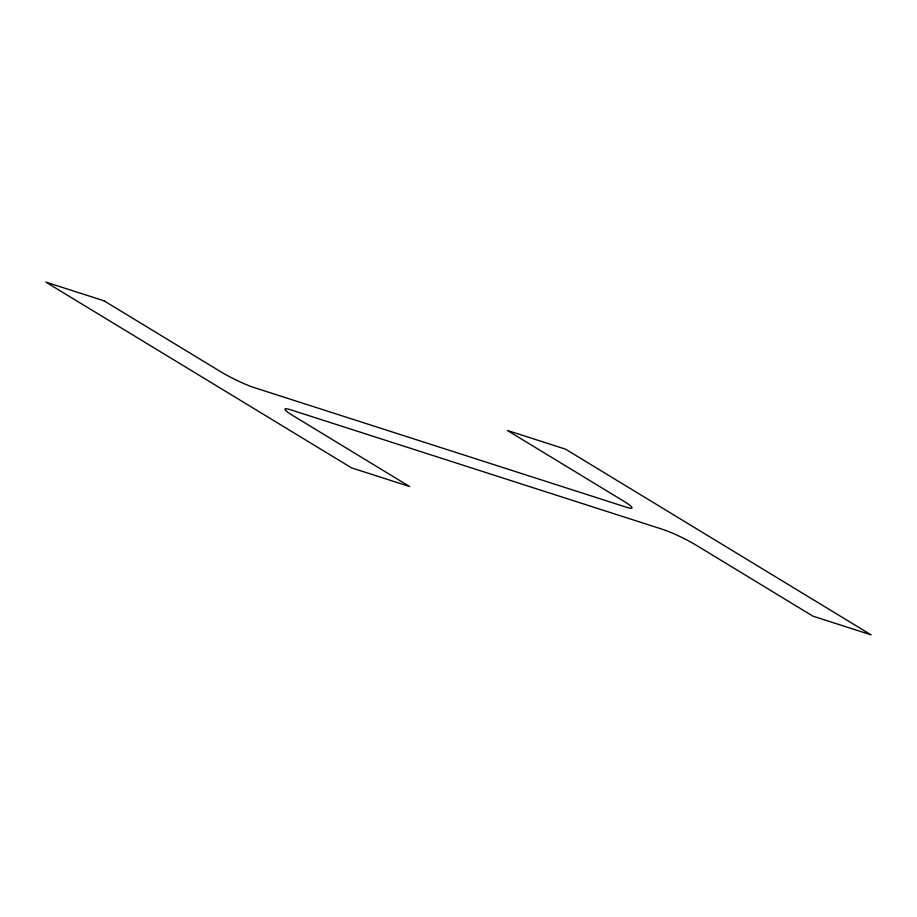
<?xml version="1.0" encoding="UTF-8"?>
<svg xmlns="http://www.w3.org/2000/svg" width="917" height="917" viewBox="0 0 917 917"><rect width="100%" height="100%" fill="white"/><g stroke="black" fill="none" stroke-linecap="round" stroke-linejoin="round"><path stroke-width="1.38" d="M103.999 300.799L45.85 282.115L351.509 467.853L409.647 486.549L293.004 415.653A26.513 3.049 26.1 0 1 290.953 409.888L662.682 529.373A26.513 3.049 26.1 0 1 696.358 545.306L813.001 616.201L871.15 634.885L565.491 449.147L507.353 430.451L623.996 501.347A26.513 3.049 26.1 0 1 626.047 507.112L254.318 387.627A26.513 3.049 26.1 0 1 220.642 371.694L103.999 300.799"/></g></svg>
